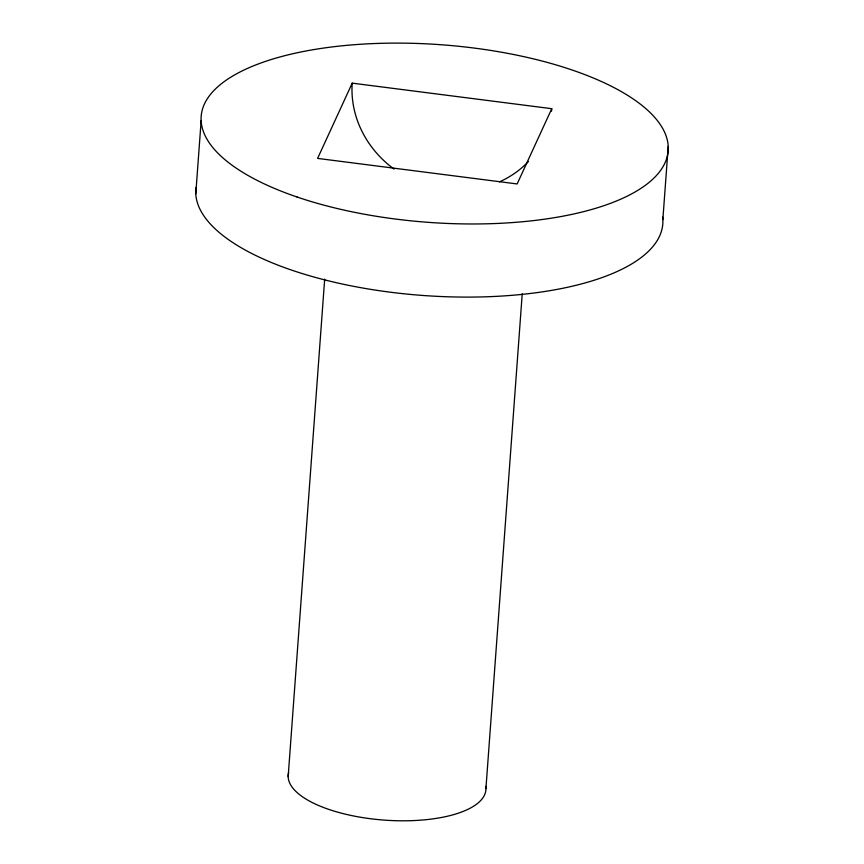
<?xml version="1.0" encoding="UTF-8"?>
<svg xmlns="http://www.w3.org/2000/svg" width="864" height="864" viewBox="0 0 864 864"><rect width="100%" height="100%" fill="white"/><g stroke="black" fill="none" stroke-linecap="round" stroke-linejoin="round"><path stroke-width="1.3" d="M195.782 193.741L201.15 120.614M288.166 776.52L324.68 279.115M485.924 788.53L522.234 293.803M662.85 219.596L668.218 146.47M352.21 83.149L317.596 158.404L517.147 183.946L551.761 108.691L352.21 83.149A101.444 92.891 24.7 0 0 394.103 169.117M485.719 786.316A99.112 37.692 4.2 0 1 385.268 820.184A99.112 37.692 4.2 0 1 288.652 772.6M528.487 161.438A101.444 92.891 24.7 0 1 499.5 181.84M551.761 108.691A101.444 92.891 24.7 0 1 551.534 111.186M662.634 217.102A234.112 89.024 4.2 0 1 428.933 295.877A234.112 89.024 4.2 0 1 196.031 187.531M297.086 197.014A234.112 89.024 4.2 0 0 666.943 157.583A234.112 89.024 4.2 0 0 340.016 46.019A234.112 89.024 4.2 0 0 297.086 197.014"/></g></svg>
